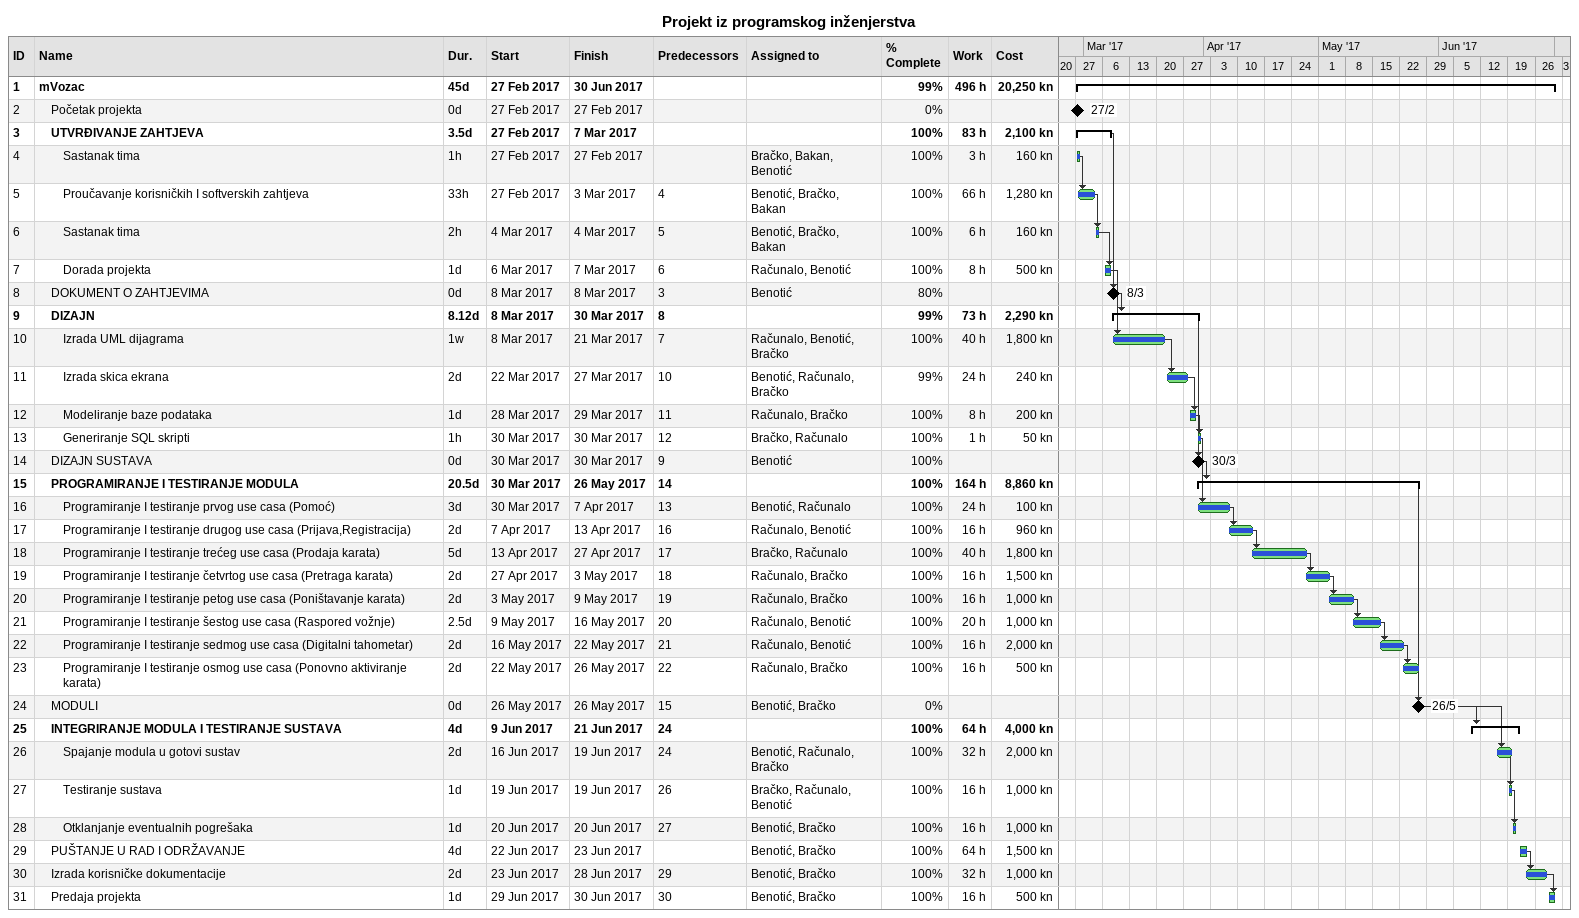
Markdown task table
Projekt iz programskog inženjerstva

| ID | Level | Task | Duration | Start | Finish | Predecessors | Resources | % complete | Work (h) | Cost (kn) |
|---|---|---|---|---|---|---|---|---|---|---|
| 1 | 1 | **mVozac** | 45d | 2017-02-27 | 2017-06-30 |  |  | 99 | 496 | 20250 |
| 2 | 2 | Početak projekta | 0d | 2017-02-27 | 2017-02-27 |  |  | 0 |  |  |
| 3 | 2 | **UTVRĐIVANJE ZAHTJEVA** | 3.5d | 2017-02-27 | 2017-03-07 |  |  | 100 | 83 | 2100 |
| 4 | 3 | Sastanak tima | 1h | 2017-02-27 | 2017-02-27 |  | Bračko, Bakan, Benotić | 100 | 3 | 160 |
| 5 | 3 | Proučavanje korisničkih I softverskih zahtjeva | 33h | 2017-02-27 | 2017-03-03 | 4 | Benotić, Bračko, Bakan | 100 | 66 | 1280 |
| 6 | 3 | Sastanak tima | 2h | 2017-03-04 | 2017-03-04 | 5 | Benotić, Bračko, Bakan | 100 | 6 | 160 |
| 7 | 3 | Dorada projekta | 1d | 2017-03-06 | 2017-03-07 | 6 | Računalo, Benotić | 100 | 8 | 500 |
| 8 | 2 | DOKUMENT O ZAHTJEVIMA | 0d | 2017-03-08 | 2017-03-08 | 3 | Benotić | 80 |  |  |
| 9 | 2 | **DIZAJN** | 8.12d | 2017-03-08 | 2017-03-30 | 8 |  | 99 | 73 | 2290 |
| 10 | 3 | Izrada UML dijagrama | 1w | 2017-03-08 | 2017-03-21 | 7 | Računalo, Benotić, Bračko | 100 | 40 | 1800 |
| 11 | 3 | Izrada skica ekrana | 2d | 2017-03-22 | 2017-03-27 | 10 | Benotić, Računalo, Bračko | 99 | 24 | 240 |
| 12 | 3 | Modeliranje baze podataka | 1d | 2017-03-28 | 2017-03-29 | 11 | Računalo, Bračko | 100 | 8 | 200 |
| 13 | 3 | Generiranje SQL skripti | 1h | 2017-03-30 | 2017-03-30 | 12 | Bračko, Računalo | 100 | 1 | 50 |
| 14 | 2 | DIZAJN SUSTAVA | 0d | 2017-03-30 | 2017-03-30 | 9 | Benotić | 100 |  |  |
| 15 | 2 | **PROGRAMIRANJE I TESTIRANJE MODULA** | 20.5d | 2017-03-30 | 2017-05-26 | 14 |  | 100 | 164 | 8860 |
| 16 | 3 | Programiranje I testiranje prvog use casa (Pomoć) | 3d | 2017-03-30 | 2017-04-07 | 13 | Benotić, Računalo | 100 | 24 | 100 |
| 17 | 3 | Programiranje I testiranje drugog use casa (Prijava,Registracija) | 2d | 2017-04-07 | 2017-04-13 | 16 | Računalo, Benotić | 100 | 16 | 960 |
| 18 | 3 | Programiranje I testiranje trećeg use casa (Prodaja karata) | 5d | 2017-04-13 | 2017-04-27 | 17 | Bračko, Računalo | 100 | 40 | 1800 |
| 19 | 3 | Programiranje I testiranje četvrtog use casa (Pretraga karata) | 2d | 2017-04-27 | 2017-05-03 | 18 | Računalo, Bračko | 100 | 16 | 1500 |
| 20 | 3 | Programiranje I testiranje petog use casa (Poništavanje karata) | 2d | 2017-05-03 | 2017-05-09 | 19 | Računalo, Bračko | 100 | 16 | 1000 |
| 21 | 3 | Programiranje I testiranje šestog use casa (Raspored vožnje) | 2.5d | 2017-05-09 | 2017-05-16 | 20 | Računalo, Benotić | 100 | 20 | 1000 |
| 22 | 3 | Programiranje I testiranje sedmog use casa (Digitalni tahometar) | 2d | 2017-05-16 | 2017-05-22 | 21 | Računalo, Benotić | 100 | 16 | 2000 |
| 23 | 3 | Programiranje I testiranje osmog use casa (Ponovno aktiviranje karata) | 2d | 2017-05-22 | 2017-05-26 | 22 | Računalo, Bračko | 100 | 16 | 500 |
| 24 | 2 | MODULI | 0d | 2017-05-26 | 2017-05-26 | 15 | Benotić, Bračko | 0 |  |  |
| 25 | 2 | **INTEGRIRANJE MODULA I TESTIRANJE SUSTAVA** | 4d | 2017-06-09 | 2017-06-21 | 24 |  | 100 | 64 | 4000 |
| 26 | 3 | Spajanje modula u gotovi sustav | 2d | 2017-06-16 | 2017-06-19 | 24 | Benotić, Računalo, Bračko | 100 | 32 | 2000 |
| 27 | 3 | Testiranje sustava | 1d | 2017-06-19 | 2017-06-19 | 26 | Bračko, Računalo, Benotić | 100 | 16 | 1000 |
| 28 | 3 | Otklanjanje eventualnih pogrešaka | 1d | 2017-06-20 | 2017-06-20 | 27 | Benotić, Bračko | 100 | 16 | 1000 |
| 29 | 2 | PUŠTANJE U RAD I ODRŽAVANJE | 4d | 2017-06-22 | 2017-06-23 |  | Benotić, Bračko | 100 | 64 | 1500 |
| 30 | 2 | Izrada korisničke dokumentacije | 2d | 2017-06-23 | 2017-06-28 | 29 | Benotić, Bračko | 100 | 32 | 1000 |
| 31 | 2 | Predaja projekta | 1d | 2017-06-29 | 2017-06-30 | 30 | Benotić, Bračko | 100 | 16 | 500 |
